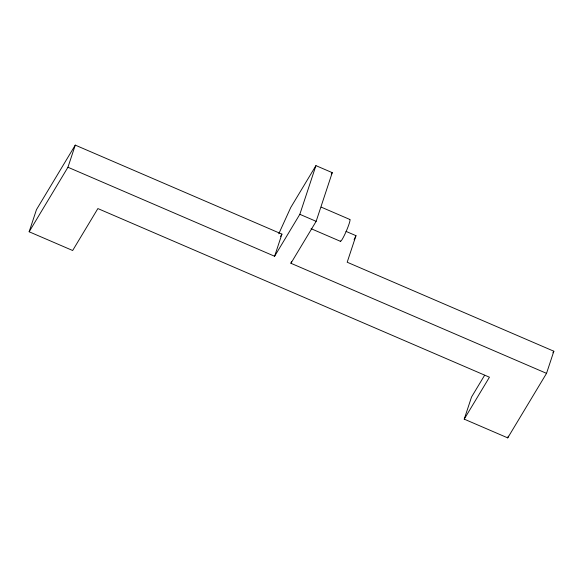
<?xml version="1.0" encoding="UTF-8"?>
<svg xmlns="http://www.w3.org/2000/svg" width="583" height="583" viewBox="0 0 583 583"><rect width="100%" height="100%" fill="white"/><g stroke="black" fill="none" stroke-linecap="round" stroke-linejoin="round"><path stroke-width="0.87" d="M29.15 231.772L36.467 209.64L75.273 145.123L281.932 234.118L274.608 256.25L67.949 167.248L29.15 231.772L72.656 250.508L97.878 208.568L489.443 377.201L464.221 419.141L507.727 437.877L546.533 373.36L553.85 351.228L347.191 262.226L355.973 235.67L346.018 231.385M67.949 167.248L75.273 145.123M274.608 256.25L299.83 214.311L315.935 165.63L332.252 172.655L316.146 221.336L290.924 263.276L546.533 373.36M290.924 263.276L291.493 261.578M464.221 419.141L471.538 397.016L484.619 375.27M507.727 437.877L508.296 436.179M278.783 233.776L290.713 207.563L315.935 165.63M354.107 239.766L355.973 235.67M280.525 236.458L281.932 234.118M331.312 174.208L332.252 172.655M552.917 352.781L553.85 351.228M321.269 207.154L349.822 219.456M299.83 214.311L316.146 221.336M311.074 228.682L340.443 241.326M349.487 219.653A11.915 1.297 -66.7 0 1 348.015 226.896A11.915 1.297 -66.7 0 1 341.645 240.218L340.705 241.304A11.915 1.297 -66.7 0 1 340.334 240.998"/></g></svg>
